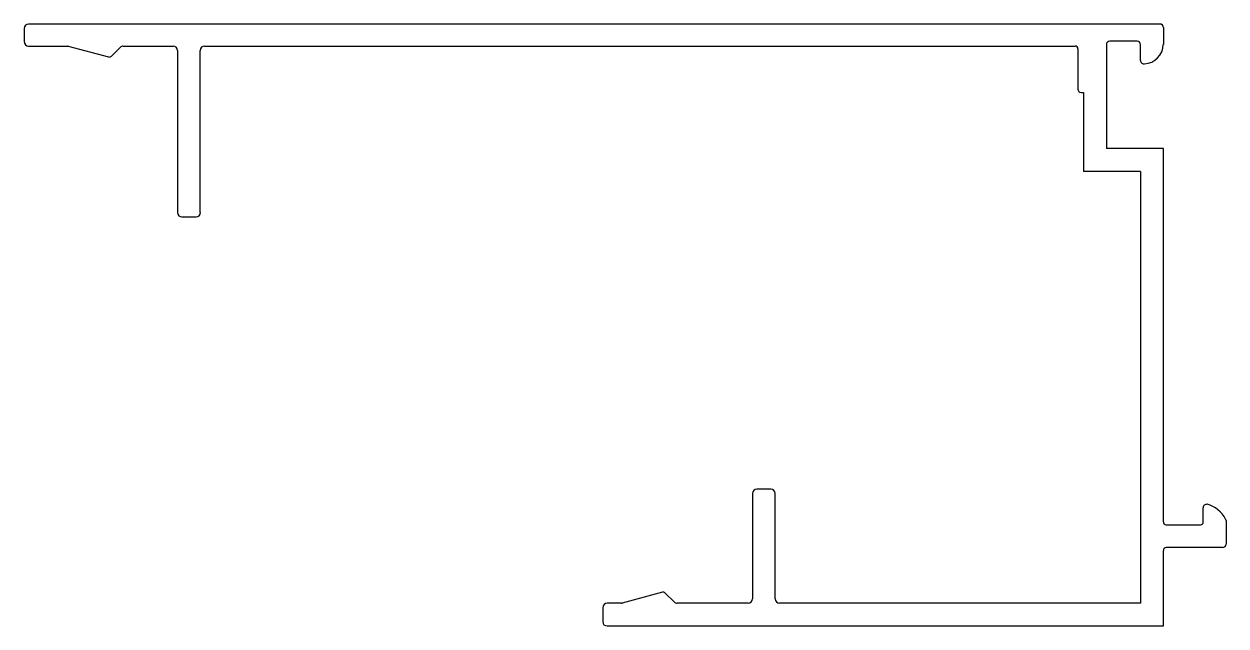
# Model space of a CAD drawing. Extents: x 3913 to 4018, y 1412 to 1465.
import ezdxf

# ---------------------------------------------------------------- set-up
doc = ezdxf.new("R2010")
doc.units = 0
doc.layers.get('0').update_dxf_attribs({"linetype": 'CONTINUOUS'})

msp = doc.modelspace()

# ---------------------------------------------------------------- linework, layer by layer
for p, q in [((3912.86, 1464.58), (3912.86, 1463.43)), ((4012.56, 1464.96), (3913.24, 1464.96)), ((4012.86, 1464.66), (4012.86, 1463.16)), ((4010.56, 1463.46), (4008.16, 1463.46)), ((3913.26, 1463.03), (3916.69, 1463.03)), ((3916.74, 1463.02), (3920.27, 1462.07)), ((3920.52, 1462.14), (3921.29, 1462.91)), ((3921.57, 1463.03), (3925.95, 1463.03)), ((3926.33, 1462.65), (3926.33, 1448.41)), ((3928.33, 1448.41), (3928.33, 1462.65)), ((3928.71, 1463.03), (3932.86, 1463.03)), ((3932.86, 1463.03), (4005.11, 1463.03)), ((4005.36, 1462.78), (4005.36, 1459.26)), ((4007.86, 1463.16), (4007.86, 1454.03)), ((4010.86, 1461.76), (4010.86, 1463.16)), ((4005.66, 1458.96), (4005.86, 1458.96)), ((4005.86, 1458.96), (4005.86, 1452.03)), ((4012.86, 1454.03), (4007.86, 1454.03)), ((4012.86, 1421.26), (4012.86, 1454.03)), ((4010.86, 1452.03), (4005.86, 1452.03)), ((4010.86, 1452.03), (4010.86, 1414.13)), ((3926.71, 1448.03), (3927.95, 1448.03)), ((3976.79, 1423.75), (3976.79, 1414.51)), ((3978.41, 1424.13), (3977.18, 1424.13)), ((3978.79, 1414.51), (3978.79, 1423.75)), ((4016.36, 1421.26), (4016.36, 1422.51)), ((4018.36, 1421.4), (4018.36, 1419.31)), ((4013.11, 1421.01), (4016.11, 1421.01)), ((4018.06, 1419.01), (4013.11, 1419.01)), ((4012.86, 1412.13), (4012.86, 1418.76)), ((3968.89, 1415.09), (3965.35, 1414.14)), ((3969.91, 1414.25), (3969.14, 1415.02)), ((3963.65, 1413.73), (3963.65, 1412.51)), ((3965.3, 1414.13), (3964.05, 1414.13)), ((3976.41, 1414.13), (3970.19, 1414.13)), ((4010.86, 1414.13), (3979.18, 1414.13)), ((3964.03, 1412.13), (4012.86, 1412.13))]:
    msp.add_line(p, q)
for centre, radius, start, end in [((3913.24, 1464.58), 0.382, 90, 180), ((4012.56, 1464.66), 0.3, 360, 90), ((3913.26, 1463.43), 0.4, 180, 270), ((4008.16, 1463.16), 0.3, 90, 180), ((4010.56, 1463.16), 0.3, 360, 90), ((3916.69, 1462.83), 0.2, 75, 90), ((3921.57, 1462.63), 0.4, 90, 135), ((3925.95, 1462.65), 0.382, 0, 90), ((3928.71, 1462.65), 0.382, 90, 180), ((4005.11, 1462.78), 0.25, 360, 90), ((4011.12, 1463.2), 1.73, 272.7816, 358.8719), ((3920.34, 1462.32), 0.254, 255, 315), ((4011.16, 1461.76), 0.3, 180, 280.1642), ((4005.66, 1459.26), 0.3, 180, 270), ((3926.71, 1448.41), 0.382, 180, 270), ((3927.95, 1448.41), 0.382, 270, 0), ((3977.18, 1423.75), 0.382, 90, 180), ((3978.41, 1423.75), 0.382, 0, 90), ((4016.65, 1422.51), 0.298, 79.4086, 180.4272), ((4016.07, 1420.35), 2.54, 27.339, 75.4655), ((4013.11, 1421.26), 0.25, 180, 270), ((4016.11, 1421.26), 0.25, 270, 0), ((4018.11, 1421.4), 0.25, 0, 27.339), ((4013.11, 1418.76), 0.25, 90, 180), ((4018.06, 1419.31), 0.3, 270, 0), ((3968.96, 1414.84), 0.254, 45, 105), ((3964.05, 1413.73), 0.4, 90, 180), ((3965.3, 1414.33), 0.2, 270, 285), ((3970.19, 1414.53), 0.4, 225, 270), ((3976.41, 1414.51), 0.382, 270, 0), ((3979.18, 1414.51), 0.382, 180, 270), ((3964.03, 1412.51), 0.382, 180, 270)]:
    msp.add_arc(centre, radius, start, end)

doc.saveas('drawing.dxf')
